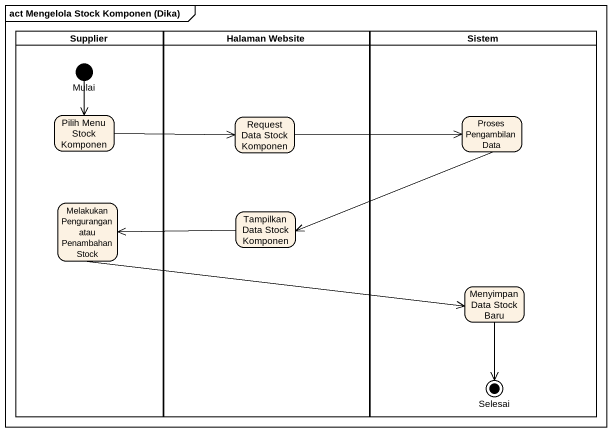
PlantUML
@startuml
mainframe act Mengelola Stock Komponen (Dika)
hide empty description
state Supplier <<partition>> {
  state Mulai <<start>>
  state "Pilih Menu Stock Komponen" as Pilih_Menu_Stock_Komponen
  state "Melakukan Pengurangan atau Penambahan Stock" as Melakukan_Pengurangan_atau
}
state "Halaman Website" as Halaman_Website <<partition>> {
  state "Request Data Stock Komponen" as Request_Data_Stock_Komponen
  state "Tampilkan Data Stock Komponen" as Tampilkan_Data_Stock
}
state Sistem <<partition>> {
  state "Proses Pengambilan Data" as Proses_Pengambilan_Data
  state "Menyimpan Data Stock Baru" as Menyimpan_Data_Stock_Baru
  state Selesai <<end>>
}
Mulai --> Pilih_Menu_Stock_Komponen
Pilih_Menu_Stock_Komponen -right-> Request_Data_Stock_Komponen
Request_Data_Stock_Komponen -right-> Proses_Pengambilan_Data
Proses_Pengambilan_Data -left-> Tampilkan_Data_Stock
Melakukan_Pengurangan_atau -right-> Menyimpan_Data_Stock_Baru
Tampilkan_Data_Stock -left-> Melakukan_Pengurangan_atau
Menyimpan_Data_Stock_Baru --> Selesai
@enduml
